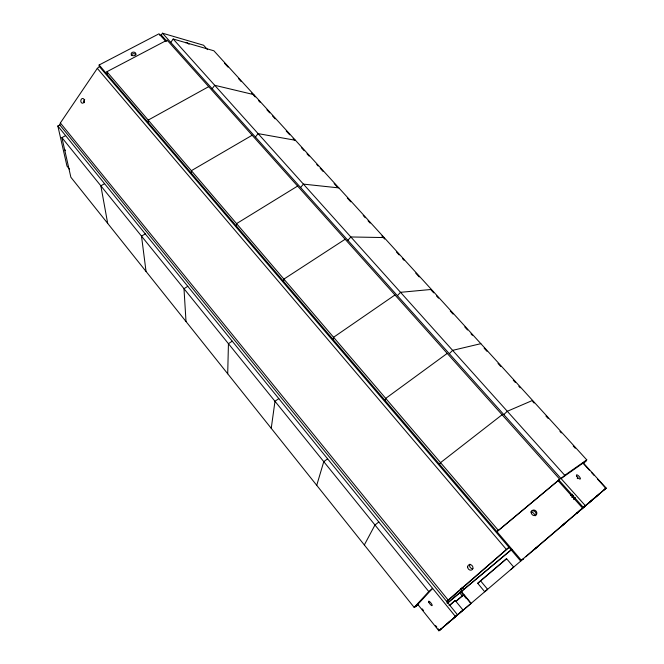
<?xml version="1.0" encoding="UTF-8"?>
<svg xmlns="http://www.w3.org/2000/svg" width="664" height="664" viewBox="0 0 664 664"><rect width="100%" height="100%" fill="white"/><g stroke="black" fill="none" stroke-linecap="round" stroke-linejoin="round"><path stroke-width="1" d="M227.702 373.766L228.441 343.686L232.251 341.171M236.475 226.117L236.558 223.627L297.605 186.069M283.611 281.411L283.901 279.096L345.156 239.248M271.236 428.313L274.987 401.28L278.805 398.607M333.046 339.404L333.56 337.287L394.98 294.965M69.446 169.154L66.989 166.083L57.843 126.002L59.818 124.94L60.366 122.965L97.309 68.384L99.368 66.558L99.119 64.997L158.995 33.806L165.9 41.533M316.728 485.326L323.775 461.646L327.609 458.816M384.954 400.284L385.709 398.392L447.229 353.397M364.328 544.961L374.977 525L378.82 521.995M439.518 464.285L440.547 462.642L502.092 414.751M159.816 35.267L161.227 35.026L162.497 33.2L203.574 45.235L207.558 49.617M170.764 42.438L173.179 39.01L213.883 50.788L586.769 459.87L583.283 462.933L561.055 478.561L564.757 475.308L586.769 459.87M212.173 88.71L214.713 85.291L253.847 94.628M255.416 137.025L258.08 133.613L295.463 140.287M300.601 187.522L303.415 184.119L338.856 187.895M347.886 240.351L350.841 236.965L384.132 237.563M414.17 607.419L428.778 591.574L432.629 588.37L417.781 604.414L414.17 607.419L70.865 177.246L61.901 137.622L65.62 135.605M397.396 295.679L400.525 292.318L431.417 289.438M559.769 479.259L496.946 531.656L559.769 479.259L167.087 40.106L106.904 71.712L107.336 74.625M449.312 353.688L452.607 350.36L480.852 343.67M583.573 463.323L586.461 460.501L583.116 463.281L589.333 470.112M446.449 601.974L509.122 547.31M503.793 414.577L507.288 411.282L532.578 400.417M449.951 605.294L455.18 600.447L463.065 610.116L454.541 617.437M572.086 496.954L573.571 495.601M480.495 580.759L487.617 589.325L484.753 591.773L477.723 583.291L506.582 558.69L513.695 567.089L510.608 569.737M571.878 497.377L573.405 495.983M506.582 558.69L477.723 583.291M446.615 601.368L508.964 547.31M417.764 604.655L415.257 606.863L418.552 604.364M573.787 499.154L575.29 497.859M456.243 601.219L463.729 594.761L470.925 603.534L462.634 610.623M417.781 604.414L438.896 630.8L457.521 614.814L59.818 124.94M470.618 603.825L471.158 603.369L461.297 591.342M99.368 66.558L520.593 560.956L521.364 560.3L99.119 64.997M532.478 550.846L536.446 547.443M562.201 525.514L566.483 521.838M523.083 559.105L523.722 558.557L439.41 630.368L438.14 628.775M597.608 479.225L605.892 488.339L576.385 513.571L584.984 506.242M439.41 630.368L441.12 628.908M448.69 622.475L457.189 615.213M588.96 502.706L579.124 511.106L606.157 488.098L583.283 462.933M589.673 502.158L599.227 493.991M604.265 489.717L606.157 488.098M520.593 560.956L582.577 508.118L558.2 480.827M438.896 630.8L440.813 629.165M444.839 625.712L463.065 610.116M588.536 503.163L597.376 495.626M604.107 489.858L605.892 488.339M577.306 512.807L577.954 512.259L525.813 556.772L526.552 556.141M535.018 548.904L538.629 545.833M560.549 527.108L563.943 524.22M449.013 605.651L455.18 600.447M447.129 603.252L511.736 549.377M511.836 549.385L447.918 602.812M570.633 495.419L571.77 494.481M455.994 601.069L463.729 594.761M573.87 499.286L575.406 498.058M570.949 495.46L572.542 494.215M187.787 286.317L183.994 288.691L186.011 321.525M145.275 233.869L141.507 236.118L146.038 271.443M252.162 135.248L191.365 170.681L191.473 173.329M104.588 183.679L100.845 185.812L107.692 223.386M208.703 86.644L148.197 120.093L148.47 122.882M224.54 63.287L228.018 67.114M238.476 78.584L241.264 81.647M251.714 93.118L255.2 96.944M258.661 100.737L260.039 102.248M266.928 109.817L269.692 112.847M272.447 115.868L275.203 118.897M286.234 131.007L289.687 134.792M293.131 138.577L294.509 140.087M301.439 147.69L304.22 150.745M307 153.799L309.092 156.09M316.736 164.481L318.131 166.008M320.214 168.299L322.994 171.353M334.125 183.563L336.905 186.617M347.305 198.021L350.758 201.823M363.216 215.493L365.291 217.767M368.055 220.805L370.13 223.087M381.9 235.994L384.663 239.032M396.4 251.913L399.164 254.943M402.616 258.736L404.002 260.246M415.739 273.136L419.191 276.921M430.928 289.803L433.692 292.841M436.455 295.87L438.531 298.144M450.275 311.042L453.039 314.08M464.792 326.97L467.556 330.008M471.008 333.801L472.394 335.312M484.156 348.218L486.928 351.264M498.025 363.449L500.797 366.495M513.289 380.198L515.364 382.481M518.833 386.282L520.219 387.809M532.711 401.512L534.105 403.04M545.974 416.071L548.066 418.361M559.935 431.392L561.329 432.92M573.198 445.951L575.29 448.241M591.4 472.394L594.164 475.432M173.179 39.01L564.757 475.308M162.497 33.2L585.374 505.736M161.227 35.026L166.755 41.209M558.49 479.615L583.365 507.454M106.904 71.712L498.274 530.279M97.309 68.384L506.408 549.485M461.995 587.266L463.97 589.665M460.409 588.586L462.376 590.993M460.974 592.064L466.12 598.339M459.646 592.753L462.269 595.965M60.366 122.965L448.134 600.024M57.843 126.002L455.479 616.557M61.901 137.622L428.778 591.574M422.213 608.88L423.483 610.473M435.592 625.596L436.862 627.181M131.339 55.635A2.357 1.826 -0.7 0 1 133.232 53.718A2.357 1.826 -0.7 0 1 135.929 54.896M577.207 478.105A2.797 0.888 47.4 0 1 577.663 478.653M530.885 511.869A2.946 2.606 44.5 0 1 535.01 511.629A2.946 2.606 44.5 0 1 535.209 515.795M84.129 102.712A2.357 1.76 -85.1 0 1 84.718 99.451M472.917 568.683A2.93 2.507 54.2 0 1 470.129 567.255A2.93 2.507 54.2 0 1 469.946 564.168M531.109 512.293A2.93 2.598 44.6 0 1 534.553 515.413M185.87 42.828A2.307 0.622 37.6 0 1 186.775 42.596A2.307 0.622 37.6 0 1 189.016 44.272M65.429 150.678A2.299 0.498 59.4 0 1 65.114 149.823M83.855 102.38A2.365 1.76 -85.1 0 0 82.983 98.521A2.365 1.76 -85.1 0 0 80.883 101.625A2.365 1.76 -85.1 0 0 83.855 102.38M467.647 566.956A2.938 2.515 54.3 0 0 471.639 569.994A2.938 2.515 54.3 0 0 471.664 565.197A2.938 2.515 54.3 0 0 467.647 566.956M576.85 476.379A2.805 0.888 47.3 0 0 580.286 479.043A2.805 0.888 47.3 0 0 578.087 475.457A2.805 0.888 47.3 0 0 576.85 476.379M428.795 602.265A2.789 0.705 51.6 0 0 431.94 605.668A2.789 0.705 51.6 0 0 430.421 602.389A2.789 0.705 51.6 0 0 428.795 602.265M131.97 55.32A2.365 1.826 -0.6 0 0 135.846 54.274A2.365 1.826 -0.6 0 0 132.758 52.207A2.365 1.826 -0.6 0 0 131.97 55.32M531.349 513.156A2.955 2.614 44.4 0 0 536.006 515.04A2.955 2.614 44.4 0 0 534.827 510.251A2.955 2.614 44.4 0 0 531.349 513.156"/></g></svg>
